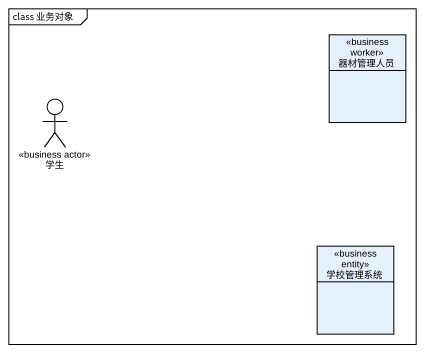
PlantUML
@startuml
mainframe class 业务对象
allowmixing
hide circle
hide empty members
class 器材管理人员 <<business worker>>
actor 学生 <<business actor>>
class 学校管理系统 <<business entity>>
@enduml
